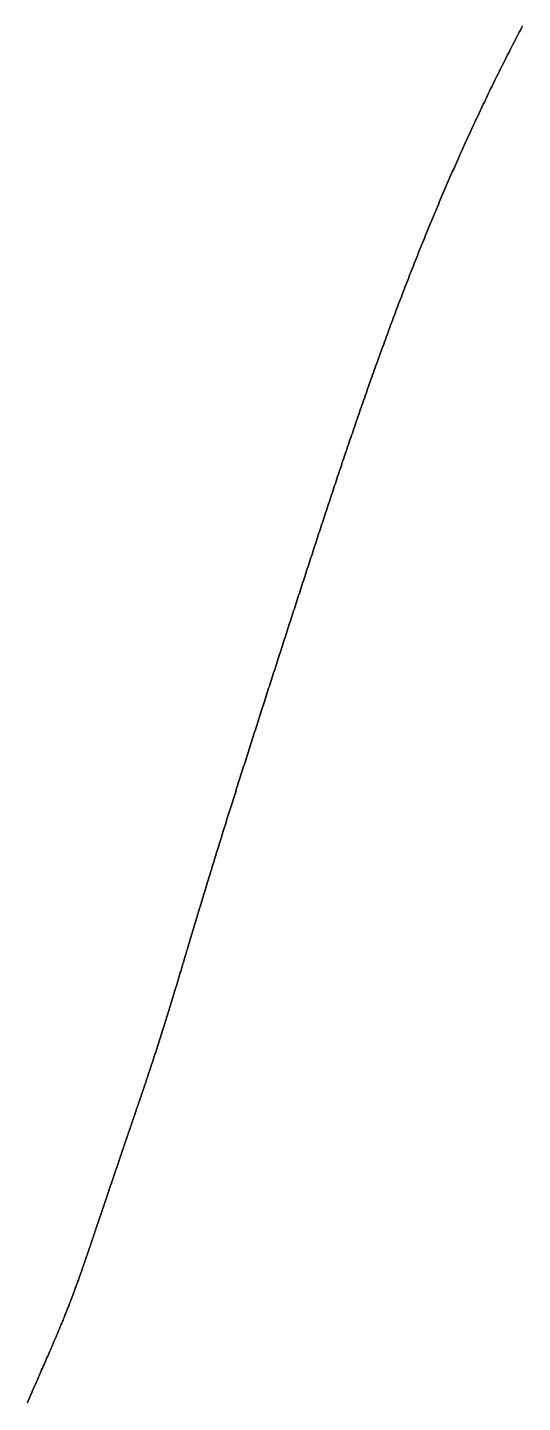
# Model space of a CAD drawing. Header units: inches. Extents: x 130170 to 284068, y 377793 to 804530.
# Drawn here: x 250463.1 to 250489.1, y 751636.5 to 751708.7 of the extents above; entities that cross this region are included whole.
import ezdxf

# ---------------------------------------------------------------- set-up
doc = ezdxf.new("R2010")
doc.units = ezdxf.units.IN
doc.header["$MEASUREMENT"] = 0
doc.layers.add('muni_il', color=7, linetype='Continuous')

msp = doc.modelspace()

# ---------------------------------------------------------------- linework, layer by layer
at = {"layer": 'muni_il'}
for points in [[(250489.081, 751708.772), (250489.025, 751708.666), (250488.97, 751708.559), (250488.914, 751708.452), (250488.858, 751708.345), (250488.802, 751708.237), (250488.746, 751708.13), (250488.69, 751708.022), (250488.634, 751707.913), (250488.578, 751707.805), (250488.522, 751707.696), (250488.466, 751707.587), (250488.411, 751707.477), (250488.355, 751707.368), (250488.299, 751707.258), (250488.243, 751707.147), (250488.187, 751707.037), (250488.132, 751706.926), (250488.076, 751706.815), (250488.02, 751706.704), (250487.964, 751706.593), (250487.908, 751706.481), (250487.853, 751706.369), (250487.797, 751706.257), (250487.741, 751706.144), (250487.686, 751706.032), (250487.63, 751705.919), (250487.575, 751705.806), (250487.519, 751705.692), (250487.464, 751705.579), (250487.408, 751705.465), (250487.353, 751705.351), (250487.297, 751705.236), (250487.242, 751705.122), (250487.187, 751705.007), (250487.131, 751704.892), (250487.076, 751704.777), (250487.021, 751704.661), (250486.966, 751704.545), (250486.911, 751704.43), (250486.856, 751704.314), (250486.801, 751704.197), (250486.746, 751704.081), (250486.691, 751703.964), (250486.636, 751703.847), (250486.582, 751703.73), (250486.527, 751703.613), (250486.472, 751703.495), (250486.418, 751703.377), (250486.363, 751703.26), (250486.309, 751703.141), (250486.254, 751703.023), (250486.2, 751702.905), (250486.146, 751702.786), (250486.092, 751702.667), (250486.038, 751702.548), (250485.984, 751702.429), (250485.93, 751702.31), (250485.876, 751702.19), (250485.822, 751702.07), (250485.768, 751701.951), (250485.715, 751701.83), (250485.661, 751701.71), (250485.608, 751701.59), (250485.554, 751701.47), (250485.501, 751701.349), (250485.448, 751701.228), (250485.394, 751701.107), (250485.341, 751700.986), (250485.288, 751700.865), (250485.235, 751700.743), (250485.183, 751700.622), (250485.13, 751700.5), (250485.077, 751700.379), (250485.025, 751700.257), (250484.972, 751700.135), (250484.92, 751700.012), (250484.868, 751699.89), (250484.816, 751699.768), (250484.763, 751699.645), (250484.711, 751699.523), (250484.66, 751699.4), (250484.608, 751699.277), (250484.556, 751699.154), (250484.504, 751699.031), (250484.453, 751698.908), (250484.401, 751698.785), (250484.35, 751698.662), (250484.299, 751698.538), (250484.248, 751698.415), (250484.197, 751698.291), (250484.146, 751698.168), (250484.095, 751698.044), (250484.045, 751697.92), (250483.994, 751697.796), (250483.944, 751697.672), (250483.893, 751697.548), (250483.843, 751697.424), (250483.793, 751697.3), (250483.743, 751697.176), (250483.693, 751697.052), (250483.643, 751696.928), (250483.593, 751696.803), (250483.544, 751696.679), (250483.494, 751696.555), (250483.445, 751696.43), (250483.396, 751696.306), (250483.347, 751696.181), (250483.298, 751696.057), (250483.249, 751695.932), (250483.2, 751695.807), (250483.151, 751695.683), (250483.103, 751695.558), (250483.054, 751695.433), (250483.006, 751695.309), (250482.958, 751695.184), (250482.909, 751695.059), (250482.861, 751694.935), (250482.813, 751694.81), (250482.766, 751694.685), (250482.718, 751694.561), (250482.67, 751694.436), (250482.623, 751694.311), (250482.576, 751694.187), (250482.529, 751694.062), (250482.481, 751693.938), (250482.434, 751693.813), (250482.388, 751693.688), (250482.341, 751693.564), (250482.294, 751693.439), (250482.248, 751693.315), (250482.201, 751693.19), (250482.155, 751693.066), (250482.109, 751692.941), (250482.063, 751692.817), (250482.017, 751692.693), (250481.971, 751692.568), (250481.925, 751692.444), (250481.88, 751692.32), (250481.834, 751692.196), (250481.789, 751692.072), (250481.744, 751691.947), (250481.698, 751691.823), (250481.653, 751691.699), (250481.609, 751691.576), (250481.564, 751691.452), (250481.519, 751691.328), (250481.474, 751691.204), (250481.43, 751691.081), (250481.386, 751690.957), (250481.341, 751690.833), (250481.297, 751690.71), (250481.253, 751690.587), (250481.209, 751690.463), (250481.165, 751690.34), (250481.122, 751690.217), (250481.078, 751690.094), (250481.035, 751689.971), (250480.991, 751689.848), (250480.948, 751689.725), (250480.905, 751689.602), (250480.861, 751689.479), (250480.819, 751689.357), (250480.776, 751689.234), (250480.733, 751689.112), (250480.69, 751688.989), (250480.648, 751688.867), (250480.605, 751688.745), (250480.563, 751688.623), (250480.52, 751688.501), (250480.478, 751688.379), (250480.436, 751688.257), (250480.394, 751688.136), (250480.352, 751688.014), (250480.31, 751687.892), (250480.269, 751687.771), (250480.227, 751687.65), (250480.185, 751687.528), (250480.144, 751687.407), (250480.103, 751687.286), (250480.061, 751687.165), (250480.02, 751687.044), (250479.979, 751686.923), (250479.938, 751686.802), (250479.897, 751686.682), (250479.856, 751686.561), (250479.815, 751686.441), (250479.775, 751686.32), (250479.734, 751686.2), (250479.694, 751686.08), (250479.653, 751685.96), (250479.613, 751685.84), (250479.572, 751685.72), (250479.532, 751685.6), (250479.492, 751685.48), (250479.452, 751685.361), (250479.412, 751685.241), (250479.372, 751685.122), (250479.332, 751685.002), (250479.292, 751684.883), (250479.253, 751684.764), (250479.213, 751684.645), (250479.173, 751684.526), (250479.134, 751684.407), (250479.094, 751684.288), (250479.055, 751684.169), (250479.015, 751684.05), (250478.976, 751683.931), (250478.937, 751683.813), (250478.897, 751683.694), (250478.858, 751683.576), (250478.819, 751683.457), (250478.78, 751683.339), (250478.741, 751683.221), (250478.702, 751683.103), (250478.663, 751682.985), (250478.624, 751682.867), (250478.586, 751682.749), (250478.547, 751682.631), (250478.508, 751682.513), (250478.469, 751682.395), (250478.431, 751682.277), (250478.392, 751682.16), (250478.354, 751682.042), (250478.315, 751681.925), (250478.277, 751681.807), (250478.238, 751681.69), (250478.2, 751681.572), (250478.161, 751681.455), (250478.123, 751681.338), (250478.085, 751681.22), (250478.046, 751681.103), (250478.008, 751680.986), (250477.97, 751680.869), (250477.932, 751680.752), (250477.894, 751680.635), (250477.856, 751680.518), (250477.817, 751680.401), (250477.779, 751680.284), (250477.741, 751680.167), (250477.703, 751680.05), (250477.665, 751679.934), (250477.627, 751679.817), (250477.589, 751679.7), (250477.551, 751679.583), (250477.513, 751679.467), (250477.476, 751679.35), (250477.438, 751679.234), (250477.4, 751679.117), (250477.362, 751679), (250477.324, 751678.884), (250477.286, 751678.767), (250477.248, 751678.651), (250477.211, 751678.534), (250477.173, 751678.418), (250477.135, 751678.302), (250477.098, 751678.185), (250477.06, 751678.069), (250477.022, 751677.952), (250476.984, 751677.836), (250476.947, 751677.72), (250476.909, 751677.603), (250476.872, 751677.487), (250476.834, 751677.371), (250476.796, 751677.255), (250476.759, 751677.138), (250476.721, 751677.022), (250476.684, 751676.906), (250476.646, 751676.79), (250476.608, 751676.674), (250476.571, 751676.558), (250476.533, 751676.442), (250476.496, 751676.325), (250476.458, 751676.209), (250476.421, 751676.093), (250476.383, 751675.977), (250476.346, 751675.861), (250476.308, 751675.745), (250476.271, 751675.629), (250476.234, 751675.513), (250476.196, 751675.397), (250476.159, 751675.282), (250476.122, 751675.166), (250476.084, 751675.05), (250476.047, 751674.934), (250476.009, 751674.818), (250475.972, 751674.703), (250475.935, 751674.587), (250475.898, 751674.471), (250475.861, 751674.356), (250475.823, 751674.24), (250475.786, 751674.125), (250475.749, 751674.009), (250475.712, 751673.894), (250475.675, 751673.778), (250475.638, 751673.663), (250475.6, 751673.548), (250475.564, 751673.432), (250475.526, 751673.317), (250475.49, 751673.202), (250475.453, 751673.087), (250475.416, 751672.972), (250475.379, 751672.857), (250475.342, 751672.743), (250475.305, 751672.628), (250475.268, 751672.513), (250475.232, 751672.399), (250475.195, 751672.284), (250475.158, 751672.17), (250475.122, 751672.055), (250475.085, 751671.941), (250475.049, 751671.827), (250475.012, 751671.713), (250474.976, 751671.599), (250474.939, 751671.485), (250474.903, 751671.372), (250474.867, 751671.258), (250474.831, 751671.145), (250474.794, 751671.031), (250474.758, 751670.918), (250474.722, 751670.805), (250474.686, 751670.692), (250474.65, 751670.58), (250474.614, 751670.467), (250474.579, 751670.355), (250474.543, 751670.242), (250474.507, 751670.13), (250474.472, 751670.018), (250474.436, 751669.906), (250474.401, 751669.795), (250474.365, 751669.683), (250474.33, 751669.572), (250474.295, 751669.461), (250474.259, 751669.35), (250474.224, 751669.239), (250474.19, 751669.129), (250474.155, 751669.019), (250474.12, 751668.909), (250474.085, 751668.799), (250474.05, 751668.689), (250474.016, 751668.58), (250473.981, 751668.471), (250473.947, 751668.362), (250473.913, 751668.254), (250473.879, 751668.145), (250473.845, 751668.037), (250473.811, 751667.929), (250473.777, 751667.822), (250473.743, 751667.714), (250473.709, 751667.607), (250473.676, 751667.501), (250473.643, 751667.394), (250473.609, 751667.288), (250473.576, 751667.182), (250473.543, 751667.077), (250473.51, 751666.971), (250473.477, 751666.866), (250473.445, 751666.762), (250473.412, 751666.658), (250473.38, 751666.554), (250473.347, 751666.45), (250473.315, 751666.347), (250473.283, 751666.244), (250473.251, 751666.141), (250473.219, 751666.039), (250473.188, 751665.937), (250473.156, 751665.836), (250473.125, 751665.735), (250473.093, 751665.634), (250473.062, 751665.533), (250473.031, 751665.433), (250473, 751665.334), (250472.97, 751665.235), (250472.939, 751665.136), (250472.909, 751665.037), (250472.879, 751664.939), (250472.848, 751664.842), (250472.818, 751664.745), (250472.789, 751664.648), (250472.759, 751664.552), (250472.729, 751664.456), (250472.7, 751664.36), (250472.671, 751664.265), (250472.642, 751664.17), (250472.613, 751664.076), (250472.584, 751663.983), (250472.556, 751663.889), (250472.527, 751663.796), (250472.499, 751663.704), (250472.471, 751663.612), (250472.443, 751663.521), (250472.415, 751663.429), (250472.388, 751663.339), (250472.36, 751663.249), (250472.333, 751663.159), (250472.306, 751663.07), (250472.279, 751662.981), (250472.252, 751662.893), (250472.225, 751662.805), (250472.199, 751662.718), (250472.172, 751662.631), (250472.146, 751662.545), (250472.12, 751662.459), (250472.094, 751662.374), (250472.069, 751662.289), (250472.043, 751662.205), (250472.018, 751662.121), (250471.993, 751662.037), (250471.968, 751661.954), (250471.943, 751661.872), (250471.918, 751661.79), (250471.894, 751661.708), (250471.869, 751661.627), (250471.845, 751661.547), (250471.821, 751661.467), (250471.797, 751661.387), (250471.773, 751661.308), (250471.75, 751661.23), (250471.726, 751661.152), (250471.703, 751661.074), (250471.68, 751660.997), (250471.657, 751660.92), (250471.634, 751660.844), (250471.611, 751660.768), (250471.589, 751660.693), (250471.566, 751660.618), (250471.544, 751660.544), (250471.522, 751660.47), (250471.5, 751660.397), (250471.478, 751660.323), (250471.457, 751660.251), (250471.435, 751660.179), (250471.414, 751660.107), (250471.392, 751660.036), (250471.371, 751659.965), (250471.35, 751659.895), (250471.329, 751659.825), (250471.309, 751659.756), (250471.288, 751659.687), (250471.268, 751659.618), (250471.247, 751659.55), (250471.227, 751659.482), (250471.207, 751659.415), (250471.187, 751659.348), (250471.167, 751659.282), (250471.147, 751659.215), (250471.128, 751659.15), (250471.108, 751659.084), (250471.089, 751659.019), (250471.069, 751658.955), (250471.05, 751658.89), (250471.031, 751658.826), (250471.012, 751658.763), (250470.993, 751658.7), (250470.974, 751658.637), (250470.955, 751658.574), (250470.937, 751658.512), (250470.918, 751658.45), (250470.9, 751658.388), (250470.881, 751658.327), (250470.863, 751658.266), (250470.845, 751658.205), (250470.826, 751658.145), (250470.808, 751658.085), (250470.79, 751658.025), (250470.772, 751657.965), (250470.754, 751657.906), (250470.736, 751657.847), (250470.719, 751657.788), (250470.701, 751657.729), (250470.683, 751657.671), (250470.666, 751657.612), (250470.648, 751657.554), (250470.63, 751657.497), (250470.613, 751657.439), (250470.595, 751657.382), (250470.578, 751657.324), (250470.56, 751657.267), (250470.543, 751657.21), (250470.525, 751657.154), (250470.508, 751657.097), (250470.491, 751657.041), (250470.473, 751656.984), (250470.456, 751656.928), (250470.439, 751656.872), (250470.421, 751656.816), (250470.404, 751656.76), (250470.387, 751656.704), (250470.369, 751656.648), (250470.352, 751656.592), (250470.335, 751656.537), (250470.317, 751656.481), (250470.3, 751656.426), (250470.283, 751656.37), (250470.265, 751656.315), (250470.248, 751656.259), (250470.23, 751656.204), (250470.213, 751656.148), (250470.195, 751656.093), (250470.178, 751656.037), (250470.16, 751655.982), (250470.143, 751655.926), (250470.125, 751655.871), (250470.107, 751655.815), (250470.09, 751655.759), (250470.072, 751655.704), (250470.054, 751655.648), (250470.036, 751655.592), (250470.018, 751655.536), (250470, 751655.48), (250469.982, 751655.424), (250469.964, 751655.367), (250469.946, 751655.311), (250469.927, 751655.254), (250469.909, 751655.198), (250469.891, 751655.141), (250469.872, 751655.084), (250469.853, 751655.027), (250469.835, 751654.969), (250469.816, 751654.912), (250469.797, 751654.854), (250469.778, 751654.796), (250469.759, 751654.739), (250469.74, 751654.68), (250469.721, 751654.622), (250469.702, 751654.563), (250469.682, 751654.505), (250469.663, 751654.445), (250469.643, 751654.386), (250469.624, 751654.327), (250469.604, 751654.267), (250469.584, 751654.207), (250469.564, 751654.147), (250469.544, 751654.086), (250469.524, 751654.026), (250469.503, 751653.965), (250469.483, 751653.904), (250469.462, 751653.842), (250469.442, 751653.78), (250469.421, 751653.718), (250469.4, 751653.656), (250469.379, 751653.593), (250469.358, 751653.53), (250469.337, 751653.467), (250469.315, 751653.404), (250469.294, 751653.34), (250469.272, 751653.276), (250469.25, 751653.211), (250469.229, 751653.147), (250469.207, 751653.082), (250469.185, 751653.016), (250469.162, 751652.951), (250469.14, 751652.885), (250469.118, 751652.818), (250469.095, 751652.752), (250469.072, 751652.685), (250469.05, 751652.618), (250469.027, 751652.55), (250469.004, 751652.482), (250468.981, 751652.414), (250468.957, 751652.346), (250468.934, 751652.277), (250468.911, 751652.208), (250468.887, 751652.138), (250468.863, 751652.069), (250468.839, 751651.999), (250468.815, 751651.928), (250468.791, 751651.858), (250468.767, 751651.787), (250468.743, 751651.715), (250468.718, 751651.644), (250468.694, 751651.572), (250468.669, 751651.5), (250468.645, 751651.427), (250468.62, 751651.354), (250468.595, 751651.281), (250468.57, 751651.208), (250468.545, 751651.134), (250468.52, 751651.06), (250468.494, 751650.986), (250468.469, 751650.912), (250468.443, 751650.837), (250468.418, 751650.762), (250468.392, 751650.687), (250468.366, 751650.612), (250468.34, 751650.536), (250468.315, 751650.46), (250468.288, 751650.384), (250468.262, 751650.307), (250468.236, 751650.23), (250468.21, 751650.154), (250468.184, 751650.077), (250468.158, 751649.999), (250468.131, 751649.922), (250468.105, 751649.844), (250468.078, 751649.767), (250468.052, 751649.689), (250468.025, 751649.61), (250467.998, 751649.532), (250467.972, 751649.454), (250467.945, 751649.375), (250467.918, 751649.296), (250467.891, 751649.218), (250467.864, 751649.139), (250467.837, 751649.06), (250467.811, 751648.981), (250467.784, 751648.901), (250467.757, 751648.822), (250467.73, 751648.743), (250467.703, 751648.663), (250467.676, 751648.584), (250467.649, 751648.504), (250467.622, 751648.425), (250467.595, 751648.345), (250467.568, 751648.265), (250467.541, 751648.186), (250467.514, 751648.106), (250467.487, 751648.027), (250467.46, 751647.947), (250467.433, 751647.868), (250467.406, 751647.788), (250467.379, 751647.709), (250467.352, 751647.629), (250467.326, 751647.55), (250467.299, 751647.471), (250467.272, 751647.392), (250467.245, 751647.313), (250467.219, 751647.234), (250467.192, 751647.155), (250467.165, 751647.077), (250467.139, 751646.998), (250467.112, 751646.92), (250467.086, 751646.841), (250467.06, 751646.763), (250467.033, 751646.686), (250467.007, 751646.608), (250466.981, 751646.53), (250466.955, 751646.453), (250466.929, 751646.376), (250466.903, 751646.299), (250466.877, 751646.223), (250466.851, 751646.146), (250466.826, 751646.07), (250466.8, 751645.994), (250466.775, 751645.918), (250466.749, 751645.843), (250466.724, 751645.768), (250466.698, 751645.693), (250466.673, 751645.618), (250466.648, 751645.544), (250466.623, 751645.47), (250466.598, 751645.396), (250466.573, 751645.323), (250466.548, 751645.249), (250466.524, 751645.177), (250466.499, 751645.104), (250466.475, 751645.032), (250466.45, 751644.96), (250466.426, 751644.888), (250466.402, 751644.817), (250466.378, 751644.746), (250466.354, 751644.675), (250466.33, 751644.605), (250466.306, 751644.535), (250466.282, 751644.465), (250466.258, 751644.396), (250466.235, 751644.327), (250466.211, 751644.258), (250466.188, 751644.19), (250466.164, 751644.122), (250466.141, 751644.054), (250466.118, 751643.987), (250466.094, 751643.92), (250466.071, 751643.853), (250466.048, 751643.786), (250466.025, 751643.72), (250466.002, 751643.654), (250465.979, 751643.589), (250465.957, 751643.523), (250465.934, 751643.458), (250465.911, 751643.394), (250465.888, 751643.329), (250465.866, 751643.265), (250465.843, 751643.201), (250465.82, 751643.137), (250465.798, 751643.074), (250465.775, 751643.011), (250465.753, 751642.948), (250465.73, 751642.885), (250465.708, 751642.822), (250465.685, 751642.76), (250465.662, 751642.698), (250465.64, 751642.636), (250465.617, 751642.574), (250465.595, 751642.513), (250465.572, 751642.451), (250465.549, 751642.39), (250465.527, 751642.328), (250465.504, 751642.267), (250465.481, 751642.206), (250465.458, 751642.145), (250465.435, 751642.084), (250465.412, 751642.023), (250465.389, 751641.962), (250465.366, 751641.901), (250465.342, 751641.84), (250465.319, 751641.779), (250465.295, 751641.718), (250465.272, 751641.657), (250465.248, 751641.596), (250465.224, 751641.535), (250465.2, 751641.473), (250465.175, 751641.412), (250465.151, 751641.35), (250465.126, 751641.288), (250465.101, 751641.226), (250465.076, 751641.164), (250465.051, 751641.101), (250465.026, 751641.038), (250465, 751640.975), (250464.974, 751640.912), (250464.948, 751640.848), (250464.922, 751640.783), (250464.895, 751640.719), (250464.868, 751640.654), (250464.841, 751640.588), (250464.813, 751640.522), (250464.786, 751640.455), (250464.757, 751640.388), (250464.729, 751640.32), (250464.7, 751640.252), (250464.671, 751640.183), (250464.641, 751640.113), (250464.611, 751640.043), (250464.581, 751639.972), (250464.55, 751639.9), (250464.519, 751639.827), (250464.487, 751639.753), (250464.456, 751639.679), (250464.423, 751639.603), (250464.39, 751639.526), (250464.356, 751639.449), (250464.322, 751639.37), (250464.288, 751639.29), (250464.253, 751639.209), (250464.217, 751639.127), (250464.181, 751639.044), (250464.144, 751638.959), (250464.106, 751638.873), (250464.068, 751638.785), (250464.029, 751638.696), (250463.99, 751638.605), (250463.95, 751638.513), (250463.909, 751638.419), (250463.867, 751638.324), (250463.825, 751638.226), (250463.781, 751638.127), (250463.737, 751638.026), (250463.693, 751637.923), (250463.647, 751637.818), (250463.6, 751637.71), (250463.553, 751637.601), (250463.505, 751637.49), (250463.455, 751637.376), (250463.405, 751637.259), (250463.354, 751637.141), (250463.302, 751637.02), (250463.248, 751636.896), (250463.194, 751636.769), (250463.139, 751636.64), (250463.082, 751636.508)], [(250463.082, 751636.508), (250463.139, 751636.64), (250463.194, 751636.769), (250463.248, 751636.896), (250463.302, 751637.02), (250463.354, 751637.141), (250463.405, 751637.259), (250463.455, 751637.376), (250463.505, 751637.49), (250463.553, 751637.601), (250463.6, 751637.71), (250463.647, 751637.818), (250463.693, 751637.923), (250463.737, 751638.026), (250463.781, 751638.127), (250463.825, 751638.226), (250463.867, 751638.324), (250463.909, 751638.419), (250463.95, 751638.513), (250463.99, 751638.605), (250464.029, 751638.696), (250464.068, 751638.785), (250464.106, 751638.873), (250464.144, 751638.959), (250464.181, 751639.044), (250464.217, 751639.127), (250464.253, 751639.209), (250464.288, 751639.29), (250464.322, 751639.37), (250464.356, 751639.449), (250464.39, 751639.526), (250464.423, 751639.603), (250464.456, 751639.679), (250464.487, 751639.753), (250464.519, 751639.827), (250464.55, 751639.9), (250464.581, 751639.972), (250464.611, 751640.043), (250464.641, 751640.113), (250464.671, 751640.183), (250464.7, 751640.252), (250464.729, 751640.32), (250464.757, 751640.388), (250464.786, 751640.455), (250464.813, 751640.522), (250464.841, 751640.588), (250464.868, 751640.654), (250464.895, 751640.719), (250464.922, 751640.783), (250464.948, 751640.848), (250464.974, 751640.912), (250465, 751640.975), (250465.026, 751641.038), (250465.051, 751641.101), (250465.076, 751641.164), (250465.101, 751641.226), (250465.126, 751641.288), (250465.151, 751641.35), (250465.175, 751641.412), (250465.2, 751641.473), (250465.224, 751641.535), (250465.248, 751641.596), (250465.272, 751641.657), (250465.295, 751641.718), (250465.319, 751641.779), (250465.342, 751641.84), (250465.366, 751641.901), (250465.389, 751641.962), (250465.412, 751642.023), (250465.435, 751642.084), (250465.458, 751642.145), (250465.481, 751642.206), (250465.504, 751642.267), (250465.527, 751642.328), (250465.549, 751642.39), (250465.572, 751642.451), (250465.595, 751642.513), (250465.617, 751642.574), (250465.64, 751642.636), (250465.662, 751642.698), (250465.685, 751642.76), (250465.708, 751642.822), (250465.73, 751642.885), (250465.753, 751642.948), (250465.775, 751643.011), (250465.798, 751643.074), (250465.82, 751643.137), (250465.843, 751643.201), (250465.866, 751643.265), (250465.888, 751643.329), (250465.911, 751643.394), (250465.934, 751643.458), (250465.957, 751643.523), (250465.979, 751643.589), (250466.002, 751643.654), (250466.025, 751643.72), (250466.048, 751643.786), (250466.071, 751643.853), (250466.094, 751643.92), (250466.118, 751643.987), (250466.141, 751644.054), (250466.164, 751644.122), (250466.188, 751644.19), (250466.211, 751644.258), (250466.235, 751644.327), (250466.258, 751644.396), (250466.282, 751644.465), (250466.306, 751644.535), (250466.33, 751644.605), (250466.354, 751644.675), (250466.378, 751644.746), (250466.402, 751644.817), (250466.426, 751644.888), (250466.45, 751644.96), (250466.475, 751645.032), (250466.499, 751645.104), (250466.524, 751645.177), (250466.548, 751645.249), (250466.573, 751645.323), (250466.598, 751645.396), (250466.623, 751645.47), (250466.648, 751645.544), (250466.673, 751645.618), (250466.698, 751645.693), (250466.724, 751645.768), (250466.749, 751645.843), (250466.775, 751645.918), (250466.8, 751645.994), (250466.826, 751646.07), (250466.851, 751646.146), (250466.877, 751646.223), (250466.903, 751646.299), (250466.929, 751646.376), (250466.955, 751646.453), (250466.981, 751646.53), (250467.007, 751646.608), (250467.033, 751646.686), (250467.06, 751646.763), (250467.086, 751646.841), (250467.112, 751646.92), (250467.139, 751646.998), (250467.165, 751647.077), (250467.192, 751647.155), (250467.219, 751647.234), (250467.245, 751647.313), (250467.272, 751647.392), (250467.299, 751647.471), (250467.326, 751647.55), (250467.352, 751647.629), (250467.379, 751647.709), (250467.406, 751647.788), (250467.433, 751647.868), (250467.46, 751647.947), (250467.487, 751648.027), (250467.514, 751648.106), (250467.541, 751648.186), (250467.568, 751648.265), (250467.595, 751648.345), (250467.622, 751648.425), (250467.649, 751648.504), (250467.676, 751648.584), (250467.703, 751648.663), (250467.73, 751648.743), (250467.757, 751648.822), (250467.784, 751648.901), (250467.811, 751648.981), (250467.837, 751649.06), (250467.864, 751649.139), (250467.891, 751649.218), (250467.918, 751649.296), (250467.945, 751649.375), (250467.972, 751649.454), (250467.998, 751649.532), (250468.025, 751649.61), (250468.052, 751649.689), (250468.078, 751649.767), (250468.105, 751649.844), (250468.131, 751649.922), (250468.158, 751649.999), (250468.184, 751650.077), (250468.21, 751650.154), (250468.236, 751650.23), (250468.262, 751650.307), (250468.288, 751650.384), (250468.315, 751650.46), (250468.34, 751650.536), (250468.366, 751650.612), (250468.392, 751650.687), (250468.418, 751650.762), (250468.443, 751650.837), (250468.469, 751650.912), (250468.494, 751650.986), (250468.52, 751651.06), (250468.545, 751651.134), (250468.57, 751651.208), (250468.595, 751651.281), (250468.62, 751651.354), (250468.645, 751651.427), (250468.669, 751651.5), (250468.694, 751651.572), (250468.718, 751651.644), (250468.743, 751651.715), (250468.767, 751651.787), (250468.791, 751651.858), (250468.815, 751651.928), (250468.839, 751651.999), (250468.863, 751652.069), (250468.887, 751652.138), (250468.911, 751652.208), (250468.934, 751652.277), (250468.957, 751652.346), (250468.981, 751652.414), (250469.004, 751652.482), (250469.027, 751652.55), (250469.05, 751652.618), (250469.072, 751652.685), (250469.095, 751652.752), (250469.118, 751652.818), (250469.14, 751652.885), (250469.162, 751652.951), (250469.185, 751653.016), (250469.207, 751653.082), (250469.229, 751653.147), (250469.25, 751653.211), (250469.272, 751653.276), (250469.294, 751653.34), (250469.315, 751653.404), (250469.337, 751653.467), (250469.358, 751653.53), (250469.379, 751653.593), (250469.4, 751653.656), (250469.421, 751653.718), (250469.442, 751653.78), (250469.462, 751653.842), (250469.483, 751653.904), (250469.503, 751653.965), (250469.524, 751654.026), (250469.544, 751654.086), (250469.564, 751654.147), (250469.584, 751654.207), (250469.604, 751654.267), (250469.624, 751654.327), (250469.643, 751654.386), (250469.663, 751654.445), (250469.682, 751654.505), (250469.702, 751654.563), (250469.721, 751654.622), (250469.74, 751654.68), (250469.759, 751654.739), (250469.778, 751654.796), (250469.797, 751654.854), (250469.816, 751654.912), (250469.835, 751654.969), (250469.853, 751655.027), (250469.872, 751655.084), (250469.891, 751655.141), (250469.909, 751655.198), (250469.927, 751655.254), (250469.946, 751655.311), (250469.964, 751655.367), (250469.982, 751655.424), (250470, 751655.48), (250470.018, 751655.536), (250470.036, 751655.592), (250470.054, 751655.648), (250470.072, 751655.704), (250470.09, 751655.759), (250470.107, 751655.815), (250470.125, 751655.871), (250470.143, 751655.926), (250470.16, 751655.982), (250470.178, 751656.037), (250470.195, 751656.093), (250470.213, 751656.148), (250470.23, 751656.204), (250470.248, 751656.259), (250470.265, 751656.315), (250470.283, 751656.37), (250470.3, 751656.426), (250470.317, 751656.481), (250470.335, 751656.537), (250470.352, 751656.592), (250470.369, 751656.648), (250470.387, 751656.704), (250470.404, 751656.76), (250470.421, 751656.816), (250470.439, 751656.872), (250470.456, 751656.928), (250470.473, 751656.984), (250470.491, 751657.041), (250470.508, 751657.097), (250470.525, 751657.154), (250470.543, 751657.21), (250470.56, 751657.267), (250470.578, 751657.324), (250470.595, 751657.382), (250470.613, 751657.439), (250470.63, 751657.497), (250470.648, 751657.554), (250470.666, 751657.612), (250470.683, 751657.671), (250470.701, 751657.729), (250470.719, 751657.788), (250470.736, 751657.847), (250470.754, 751657.906), (250470.772, 751657.965), (250470.79, 751658.025), (250470.808, 751658.085), (250470.826, 751658.145), (250470.845, 751658.205), (250470.863, 751658.266), (250470.881, 751658.327), (250470.9, 751658.388), (250470.918, 751658.45), (250470.937, 751658.512), (250470.955, 751658.574), (250470.974, 751658.637), (250470.993, 751658.7), (250471.012, 751658.763), (250471.031, 751658.826), (250471.05, 751658.89), (250471.069, 751658.955), (250471.089, 751659.019), (250471.108, 751659.084), (250471.128, 751659.15), (250471.147, 751659.215), (250471.167, 751659.282), (250471.187, 751659.348), (250471.207, 751659.415), (250471.227, 751659.482), (250471.247, 751659.55), (250471.268, 751659.618), (250471.288, 751659.687), (250471.309, 751659.756), (250471.329, 751659.825), (250471.35, 751659.895), (250471.371, 751659.965), (250471.392, 751660.036), (250471.414, 751660.107), (250471.435, 751660.179), (250471.457, 751660.251), (250471.478, 751660.323), (250471.5, 751660.397), (250471.522, 751660.47), (250471.544, 751660.544), (250471.566, 751660.618), (250471.589, 751660.693), (250471.611, 751660.768), (250471.634, 751660.844), (250471.657, 751660.92), (250471.68, 751660.997), (250471.703, 751661.074), (250471.726, 751661.152), (250471.75, 751661.23), (250471.773, 751661.308), (250471.797, 751661.387), (250471.821, 751661.467), (250471.845, 751661.547), (250471.869, 751661.627), (250471.894, 751661.708), (250471.918, 751661.79), (250471.943, 751661.872), (250471.968, 751661.954), (250471.993, 751662.037), (250472.018, 751662.121), (250472.043, 751662.205), (250472.069, 751662.289), (250472.094, 751662.374), (250472.12, 751662.459), (250472.146, 751662.545), (250472.172, 751662.631), (250472.199, 751662.718), (250472.225, 751662.805), (250472.252, 751662.893), (250472.279, 751662.981), (250472.306, 751663.07), (250472.333, 751663.159), (250472.36, 751663.249), (250472.388, 751663.339), (250472.415, 751663.429), (250472.443, 751663.521), (250472.471, 751663.612), (250472.499, 751663.704), (250472.527, 751663.796), (250472.556, 751663.889), (250472.584, 751663.983), (250472.613, 751664.076), (250472.642, 751664.17), (250472.671, 751664.265), (250472.7, 751664.36), (250472.729, 751664.456), (250472.759, 751664.552), (250472.789, 751664.648), (250472.818, 751664.745), (250472.848, 751664.842), (250472.879, 751664.939), (250472.909, 751665.037), (250472.939, 751665.136), (250472.97, 751665.235), (250473, 751665.334), (250473.031, 751665.433), (250473.062, 751665.533), (250473.093, 751665.634), (250473.125, 751665.735), (250473.156, 751665.836), (250473.188, 751665.937), (250473.219, 751666.039), (250473.251, 751666.141), (250473.283, 751666.244), (250473.315, 751666.347), (250473.347, 751666.45), (250473.38, 751666.554), (250473.412, 751666.658), (250473.445, 751666.762), (250473.477, 751666.866), (250473.51, 751666.971), (250473.543, 751667.077), (250473.576, 751667.182), (250473.609, 751667.288), (250473.643, 751667.394), (250473.676, 751667.501), (250473.709, 751667.607), (250473.743, 751667.714), (250473.777, 751667.822), (250473.811, 751667.929), (250473.845, 751668.037), (250473.879, 751668.145), (250473.913, 751668.254), (250473.947, 751668.362), (250473.981, 751668.471), (250474.016, 751668.58), (250474.05, 751668.689), (250474.085, 751668.799), (250474.12, 751668.909), (250474.155, 751669.019), (250474.19, 751669.129), (250474.224, 751669.239), (250474.259, 751669.35), (250474.295, 751669.461), (250474.33, 751669.572), (250474.365, 751669.683), (250474.401, 751669.795), (250474.436, 751669.906), (250474.472, 751670.018), (250474.507, 751670.13), (250474.543, 751670.242), (250474.579, 751670.355), (250474.614, 751670.467), (250474.65, 751670.58), (250474.686, 751670.692), (250474.722, 751670.805), (250474.758, 751670.918), (250474.794, 751671.031), (250474.831, 751671.145), (250474.867, 751671.258), (250474.903, 751671.372), (250474.939, 751671.485), (250474.976, 751671.599), (250475.012, 751671.713), (250475.049, 751671.827), (250475.085, 751671.941), (250475.122, 751672.055), (250475.158, 751672.17), (250475.195, 751672.284), (250475.232, 751672.399), (250475.268, 751672.513), (250475.305, 751672.628), (250475.342, 751672.743), (250475.379, 751672.857), (250475.416, 751672.972), (250475.453, 751673.087), (250475.49, 751673.202), (250475.526, 751673.317), (250475.564, 751673.432), (250475.6, 751673.548), (250475.638, 751673.663), (250475.675, 751673.778), (250475.712, 751673.894), (250475.749, 751674.009), (250475.786, 751674.125), (250475.823, 751674.24), (250475.861, 751674.356), (250475.898, 751674.471), (250475.935, 751674.587), (250475.972, 751674.703), (250476.009, 751674.818), (250476.047, 751674.934), (250476.084, 751675.05), (250476.122, 751675.166), (250476.159, 751675.282), (250476.196, 751675.397), (250476.234, 751675.513), (250476.271, 751675.629), (250476.308, 751675.745), (250476.346, 751675.861), (250476.383, 751675.977), (250476.421, 751676.093), (250476.458, 751676.209), (250476.496, 751676.325), (250476.533, 751676.442), (250476.571, 751676.558), (250476.608, 751676.674), (250476.646, 751676.79), (250476.684, 751676.906), (250476.721, 751677.022), (250476.759, 751677.138), (250476.796, 751677.255), (250476.834, 751677.371), (250476.872, 751677.487), (250476.909, 751677.603), (250476.947, 751677.72), (250476.984, 751677.836), (250477.022, 751677.952), (250477.06, 751678.069), (250477.098, 751678.185), (250477.135, 751678.302), (250477.173, 751678.418), (250477.211, 751678.534), (250477.248, 751678.651), (250477.286, 751678.767), (250477.324, 751678.884), (250477.362, 751679), (250477.4, 751679.117), (250477.438, 751679.234), (250477.476, 751679.35), (250477.513, 751679.467), (250477.551, 751679.583), (250477.589, 751679.7), (250477.627, 751679.817), (250477.665, 751679.934), (250477.703, 751680.05), (250477.741, 751680.167), (250477.779, 751680.284), (250477.817, 751680.401), (250477.856, 751680.518), (250477.894, 751680.635), (250477.932, 751680.752), (250477.97, 751680.869), (250478.008, 751680.986), (250478.046, 751681.103), (250478.085, 751681.22), (250478.123, 751681.338), (250478.161, 751681.455), (250478.2, 751681.572), (250478.238, 751681.69), (250478.277, 751681.807), (250478.315, 751681.925), (250478.354, 751682.042), (250478.392, 751682.16), (250478.431, 751682.277), (250478.469, 751682.395), (250478.508, 751682.513), (250478.547, 751682.631), (250478.586, 751682.749), (250478.624, 751682.867), (250478.663, 751682.985), (250478.702, 751683.103), (250478.741, 751683.221), (250478.78, 751683.339), (250478.819, 751683.457), (250478.858, 751683.576), (250478.897, 751683.694), (250478.937, 751683.813), (250478.976, 751683.931), (250479.015, 751684.05), (250479.055, 751684.169), (250479.094, 751684.288), (250479.134, 751684.407), (250479.173, 751684.526), (250479.213, 751684.645), (250479.253, 751684.764), (250479.292, 751684.883), (250479.332, 751685.002), (250479.372, 751685.122), (250479.412, 751685.241), (250479.452, 751685.361), (250479.492, 751685.48), (250479.532, 751685.6), (250479.572, 751685.72), (250479.613, 751685.84), (250479.653, 751685.96), (250479.694, 751686.08), (250479.734, 751686.2), (250479.775, 751686.32), (250479.815, 751686.441), (250479.856, 751686.561), (250479.897, 751686.682), (250479.938, 751686.802), (250479.979, 751686.923), (250480.02, 751687.044), (250480.061, 751687.165), (250480.103, 751687.286), (250480.144, 751687.407), (250480.185, 751687.528), (250480.227, 751687.65), (250480.269, 751687.771), (250480.31, 751687.892), (250480.352, 751688.014), (250480.394, 751688.136), (250480.436, 751688.257), (250480.478, 751688.379), (250480.52, 751688.501), (250480.563, 751688.623), (250480.605, 751688.745), (250480.648, 751688.867), (250480.69, 751688.989), (250480.733, 751689.112), (250480.776, 751689.234), (250480.819, 751689.357), (250480.861, 751689.479), (250480.905, 751689.602), (250480.948, 751689.725), (250480.991, 751689.848), (250481.035, 751689.971), (250481.078, 751690.094), (250481.122, 751690.217), (250481.165, 751690.34), (250481.209, 751690.463), (250481.253, 751690.587), (250481.297, 751690.71), (250481.341, 751690.833), (250481.386, 751690.957), (250481.43, 751691.081), (250481.474, 751691.204), (250481.519, 751691.328), (250481.564, 751691.452), (250481.609, 751691.576), (250481.653, 751691.699), (250481.698, 751691.823), (250481.744, 751691.947), (250481.789, 751692.072), (250481.834, 751692.196), (250481.88, 751692.32), (250481.925, 751692.444), (250481.971, 751692.568), (250482.017, 751692.693), (250482.063, 751692.817), (250482.109, 751692.941), (250482.155, 751693.066), (250482.201, 751693.19), (250482.248, 751693.315), (250482.294, 751693.439), (250482.341, 751693.564), (250482.388, 751693.688), (250482.434, 751693.813), (250482.481, 751693.938), (250482.529, 751694.062), (250482.576, 751694.187), (250482.623, 751694.311), (250482.67, 751694.436), (250482.718, 751694.561), (250482.766, 751694.685), (250482.813, 751694.81), (250482.861, 751694.935), (250482.909, 751695.059), (250482.958, 751695.184), (250483.006, 751695.309), (250483.054, 751695.433), (250483.103, 751695.558), (250483.151, 751695.683), (250483.2, 751695.807), (250483.249, 751695.932), (250483.298, 751696.057), (250483.347, 751696.181), (250483.396, 751696.306), (250483.445, 751696.43), (250483.494, 751696.555), (250483.544, 751696.679), (250483.593, 751696.803), (250483.643, 751696.928), (250483.693, 751697.052), (250483.743, 751697.176), (250483.793, 751697.3), (250483.843, 751697.424), (250483.893, 751697.548), (250483.944, 751697.672), (250483.994, 751697.796), (250484.045, 751697.92), (250484.095, 751698.044), (250484.146, 751698.168), (250484.197, 751698.291), (250484.248, 751698.415), (250484.299, 751698.538), (250484.35, 751698.662), (250484.401, 751698.785), (250484.453, 751698.908), (250484.504, 751699.031), (250484.556, 751699.154), (250484.608, 751699.277), (250484.66, 751699.4), (250484.711, 751699.523), (250484.763, 751699.645), (250484.816, 751699.768), (250484.868, 751699.89), (250484.92, 751700.012), (250484.972, 751700.135), (250485.025, 751700.257), (250485.077, 751700.379), (250485.13, 751700.5), (250485.183, 751700.622), (250485.235, 751700.743), (250485.288, 751700.865), (250485.341, 751700.986), (250485.394, 751701.107), (250485.448, 751701.228), (250485.501, 751701.349), (250485.554, 751701.47), (250485.608, 751701.59), (250485.661, 751701.71), (250485.715, 751701.83), (250485.768, 751701.951), (250485.822, 751702.07), (250485.876, 751702.19), (250485.93, 751702.31), (250485.984, 751702.429), (250486.038, 751702.548), (250486.092, 751702.667), (250486.146, 751702.786), (250486.2, 751702.905), (250486.254, 751703.023), (250486.309, 751703.141), (250486.363, 751703.26), (250486.418, 751703.377), (250486.472, 751703.495), (250486.527, 751703.613), (250486.582, 751703.73), (250486.636, 751703.847), (250486.691, 751703.964), (250486.746, 751704.081), (250486.801, 751704.197), (250486.856, 751704.314), (250486.911, 751704.43), (250486.966, 751704.545), (250487.021, 751704.661), (250487.076, 751704.777), (250487.131, 751704.892), (250487.187, 751705.007), (250487.242, 751705.122), (250487.297, 751705.236), (250487.353, 751705.351), (250487.408, 751705.465), (250487.464, 751705.579), (250487.519, 751705.692), (250487.575, 751705.806), (250487.63, 751705.919), (250487.686, 751706.032), (250487.741, 751706.144), (250487.797, 751706.257), (250487.853, 751706.369), (250487.908, 751706.481), (250487.964, 751706.593), (250488.02, 751706.704), (250488.076, 751706.815), (250488.132, 751706.926), (250488.187, 751707.037), (250488.243, 751707.147), (250488.299, 751707.258), (250488.355, 751707.368), (250488.411, 751707.477), (250488.466, 751707.587), (250488.522, 751707.696), (250488.578, 751707.805), (250488.634, 751707.913), (250488.69, 751708.022), (250488.746, 751708.13), (250488.802, 751708.237), (250488.858, 751708.345), (250488.914, 751708.452), (250488.97, 751708.559), (250489.025, 751708.666), (250489.081, 751708.772)]]:
    msp.add_lwpolyline(points, dxfattribs=at)

doc.saveas('drawing.dxf')
